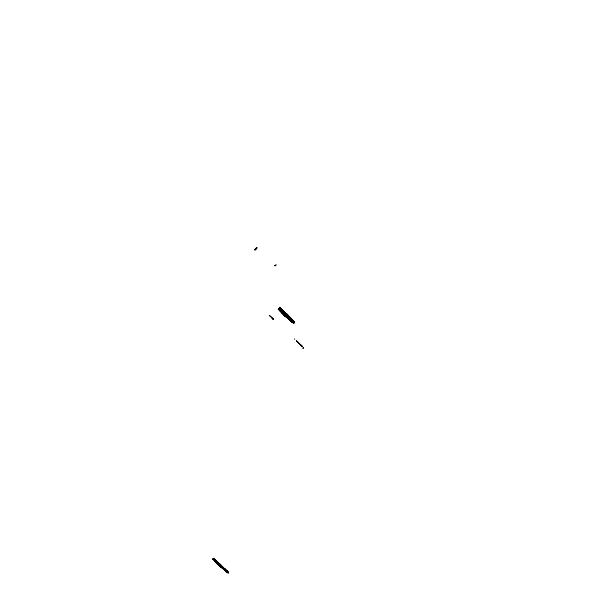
<?xml version="1.0" encoding="UTF-8"?>
<svg xmlns="http://www.w3.org/2000/svg" width="603" height="603" viewBox="0 0 603 603"><rect width="100%" height="100%" fill="white"/><g stroke="black" fill="none" stroke-linecap="round" stroke-linejoin="round"><path stroke-width="0.9" d="M284.051 311.97L285.377 313.07L283.659 311.186M284.043 312.022C270.626 298.018 291.543 318.942 293.224 320.811L292.545 321.376M303.136 348.089L303.475 347.72L302.977 348.089M219.665 564.521L215.52 560.074L223.645 568.011M256.886 247.984C250.931 253.886 260.571 243.303 255.009 249.928M290.744 319.696L290.458 320.532L292.123 322.19L293.42 322.989L294.204 322.824L293.608 321.15L286.485 313.583L284.676 315.716L292.289 321.783M287.337 314.57L281.752 309.452L289.561 317.08L289.033 317.736M226.653 571.78C224.512 568.629 214.638 564.506 216.56 561.054L216.741 561.385M292.395 321.979L284.85 315.889L281.3 312.083L282.822 310.432L283.742 311.336M287.948 315.294L287.676 315.761M217.66 562.335C215.829 563.549 219.733 562.056 220.276 564.845L219.726 564.325L218.859 565.124L219.477 565.772L216.62 562.644L220.065 566.27L214.781 560.835L216.809 562.991M284.36 315.263L284.978 315.912L278.322 309.158L284.646 315.557L290.895 320.434M282.31 313.13L283.704 311.14M227.301 571.418L224.851 569.044L224.437 569.873L219.145 565.418L220.072 564.385M282.958 310.666L282.875 310.749M291 318.512C291.844 319.319 290.586 318.572 289.937 320.012L284.804 315.588M223.381 567.649L223.193 567.295C222.741 568.87 218.655 565.019 220.035 564.318L221.889 566.277L220.909 566.933L222.756 568.297M284.661 315.467L285.679 316.409M290.397 320.201L290.503 320.608L291.053 320.035L290.397 320.201C297.166 326.404 285.196 316.394 293.48 322.597C295.598 323.743 292.402 319.959 293.375 321.075L291.558 319.386L293.337 321.007L292.772 320.238L291.679 321.776L292.229 321.203M291.121 318.866L289.448 316.831M292.282 320.125L291.46 320.969M293.616 322.839L294.219 322.16M278.48 309.264L278.646 309.09M284.706 315.422L284.978 315.912L280.282 310.975M215.889 561.755L216.07 562.086L212.821 559.019L216.861 563.081M254.865 249.454L255.137 249.951L256.863 248.157L256.592 247.667M227.052 571.139L226.622 572.051L224.957 570.385L227.452 572.684L228.439 572.835C229.163 572.835 225.62 571.44 224.602 569.79L219.16 565.328M293.94 322.974C292.892 322.115 295.018 322.055 293.518 322.658M291.573 321.58L292.267 322.115M226.834 570.853L226.072 571.44L226.705 571.878M222.906 567.242L224.874 569.081L217.389 561.845L216.56 562.765L219.477 565.772L219.206 565.275M282.769 310.568L281.827 309.437L280.252 311.073L281.571 312.226L281.39 311.894M254.798 249.597L256.712 247.614M254.835 249.748L256.81 247.705M279.905 307.62L278.33 309.256L279.83 307.598M279.86 308.065L278.722 309.241L279.875 308.088L281.676 309.799M280.418 311.284L278.669 309.135M284.978 315.912L282.061 312.912L283.764 311.14M282.091 313.047L282.551 312.573M285.95 314.02C294.807 319.801 282.626 317.623 285.95 314.02L287.623 315.633M287.224 314.314L285.415 316.183L289.696 319.861L290.827 318.241L291.226 318.67M285.438 316.296L285.92 315.799M286.787 316.5L287.578 315.55M286.395 316.959L288.046 315.241M286.41 317.072L286.855 316.613M286.968 316.741L286.644 317.193M288.083 318.376L289.515 316.892M288.558 318.12L288.294 318.505M289.568 319.718L290.94 318.294M291.159 318.414L289.696 319.861L290.103 319.929M290.774 319.53L291.355 318.859M290.458 320.532L291.754 319.251L293.231 321.045M290.556 320.721L291.113 320.148M291.829 321.52L292.334 320.992M292.674 321.618L292.123 322.19L292.206 321.798M292.983 321.896L292.447 322.454L292.033 321.693L293.103 320.585L293.518 321.339M293.963 321.685L293.164 322.515L293.42 322.989M293.457 322.311L292.952 322.831L292.606 322.19L293.608 321.15L294.347 322.56M294.234 322.326L293.661 322.673M302.962 348.15L303.482 347.848M215.542 560.119L213.575 558.235L212.829 559.117L213.869 558.649L212.942 559.177M214.404 559.237L215.678 560.36L213.726 558.574M214.397 559.516L215.188 560.014M214.495 559.697L214.706 559.908M214.751 560.933L215.535 560.059M215.535 560.285L215.007 560.202L215.678 560.36M217.05 562.426L217.472 561.996M217.027 563.127L217.706 562.418M220.954 565.35L220.758 565.003L220.381 565.508M220.804 565.079L219.914 566.044L225.394 570.295L226.803 572.051L224.957 570.385L225.243 569.549L227.105 571.237L226.487 571.81M220.532 565.787L220.178 566.262L219.989 565.923M221.286 566.36L221.655 565.848M220.894 566.82L221.7 565.931M220.909 566.933L221.354 566.473M221.851 566.202L221.143 567.046M222.56 568.132L223.238 567.378M225.077 569.202L224.437 569.873L224.067 569.579L224.753 568.863M224.851 569.044L224.195 569.722L222.575 568.064M228.273 572.157L228.16 572.782L228.469 572.375L225.153 569.164C223.502 570.672 226.117 569.307 224.693 568.757L224.067 569.579M225.801 569.873L225.002 570.468L225.243 569.549M224.957 570.385C225.56 568.614 228.514 573.4 228.364 572.322L227.919 572.85L227.663 572.375M225.055 570.574L225.778 569.827M226.366 570.408L225.71 570.785L226.344 570.363M226.072 571.44L226.871 570.92M228.567 572.518L228.138 572.737M275.224 265.787L275.013 265.395C274.945 267.129 277.734 262.493 275.036 265.802L274.832 265.576M228.627 572.571L228.07 572.616M224.648 569.971L225.394 570.295M301.741 345.949L300.95 345.24L302.284 346.446L296.375 340.808L301.07 345.376M228.017 572.518L228.439 572.835M217.08 563.247L219.477 565.772M292.772 320.645L293.224 320.811M271.131 316.937L273.347 319.334L273.084 318.897M255.936 249.024L255.732 248.564M285.596 314.57L293.947 322.62M226.615 571.606L226.766 571.976L226.464 571.335M269.873 315.934L269.42 315.512M294.777 339.27L294.302 338.841M218.957 565.199L219.748 564.37M300.784 345.022L301.651 345.851M285.362 312.98L283.9 311.713M286.018 313.537L286.704 314.125M280.252 311.027L282.061 312.912M214.751 560.888L216.56 562.765M296.676 341.147L297.06 341.532M286.259 315.143L279.121 308.435M286.742 316.417L285.113 314.894M221.241 566.277L219.613 564.747M291.392 319.507L292.508 320.555M279.8 307.96L281.586 309.625M294.204 322.824L293.902 322.545M273.189 319.017L270.302 316.153L270.536 316.454M297.95 342.361L298.756 343.137M269.405 315.482L269.918 315.972M271.41 317.389L273.347 319.334M215.49 560.549L215.045 560.134L215.392 560.571M215.045 560.835L213.145 558.951M282.656 313.417L284.412 315.309M286.041 313.62L286.319 314.08M286.719 314.781L285.882 315.648M301.666 345.813L301.99 346.228M282.121 312.784L282.362 313.221M272.986 318.806L273.257 319.296M228.318 572.435L228.062 571.961L227.452 572.684L227.105 572.051M227.957 572.172L227.602 571.531L226.947 572.307L226.532 571.554L227.067 570.996L227.482 571.757M225.107 569.255L224.09 569.375M220.035 564.318L220.283 564.777M291.965 321.474L292.304 322.19"/></g></svg>
